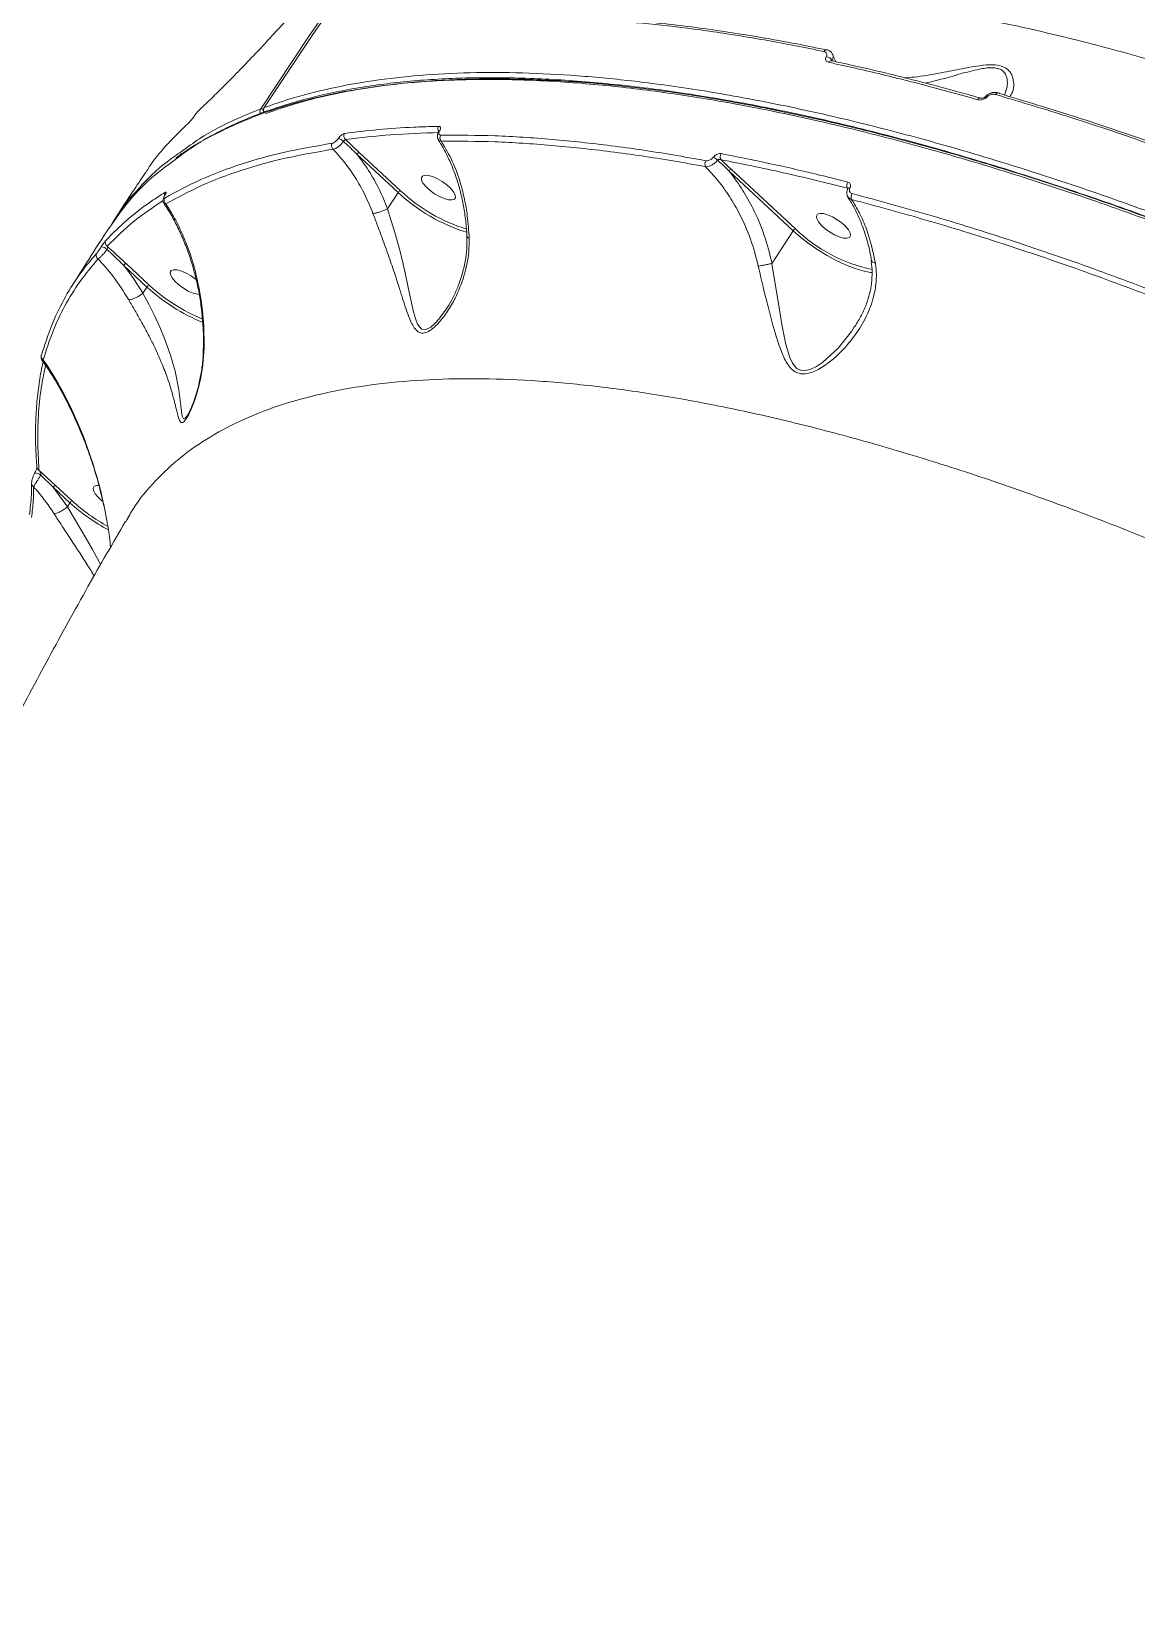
# Model space of a CAD drawing. Header units: millimetres. Extents: x -6104 to 7803, y -6013 to 4803.
# Drawn here: x 214.3 to 464.6, y 1641.8 to 1999.5 of the extents above; entities that cross this region are included whole.
import ezdxf

# ---------------------------------------------------------------- set-up
doc = ezdxf.new("R2010")
doc.units = ezdxf.units.MM
doc.layers.add('DIKOM_ОБЪЕКТ', color=7, linetype='Continuous')

msp = doc.modelspace()

# ---------------------------------------------------------------- linework, layer by layer
at = {"layer": 'DIKOM_ОБЪЕКТ', "color": 7, "linetype": 'Continuous', "lineweight": 15}
for p, q in [((394.465, 1995.38), (394.425, 1995.39)), ((395.464, 1992.929), (395.498, 1992.926)), ((288.499, 1972.146), (285.361, 1975.047)), ((306.485, 1976.918), (306.48, 1976.908)), ((287.974, 1971.736), (297.302, 1963.058)), ((297.827, 1963.469), (288.499, 1972.146)), ((372.266, 1967.918), (386.797, 1954.4)), ((387.322, 1954.81), (372.79, 1968.329)), ((399.117, 1964.058), (399.161, 1963.999)), ((399.117, 1964.058), (399.204, 1964.012)), ((294.912, 1959.379), (297.302, 1963.058)), ((232.88, 1956.671), (233.124, 1957.044)), ((382.006, 1947.024), (386.797, 1954.4)), ((235.134, 1946.56), (240.403, 1941.658)), ((240.928, 1942.068), (235.658, 1946.971)), ((239.496, 1940.263), (239.499, 1940.266)), ((239.499, 1940.266), (240.403, 1941.658)), ((400.739, 1932.771), (400.639, 1932.604)), ((249.573, 1912.596), (249.499, 1912.492)), ((215.008, 1899.563), (215.005, 1899.555)), ((219.705, 1896.709), (215.943, 1900.19)), ((216.343, 1899.011), (219.181, 1896.298)), ((222.371, 1891.868), (219.181, 1896.298)), ((219.181, 1896.298), (222.964, 1892.779)), ((223.488, 1893.19), (219.705, 1896.709)), ((222.371, 1891.868), (222.964, 1892.779)), ((222.369, 1891.865), (222.371, 1891.868))]:
    msp.add_line(p, q, dxfattribs=at)
at = {"layer": 'DIKOM_ОБЪЕКТ', "color": 7, "linetype": 'Continuous', "lineweight": 15, "flags": 128}
for points in [[(288.102, 2014.398), (276.997, 1998.309), (266.167, 1981.992)], [(266.988, 1982.301), (277.819, 1998.617), (288.923, 2014.707)], [(266.907, 1982.24), (266.922, 1982.259), (266.988, 1982.301)], [(430.292, 1984.751), (430.316, 1984.769), (430.352, 1984.781), (430.399, 1984.783), (430.455, 1984.775), (430.519, 1984.757), (430.592, 1984.729), (430.671, 1984.692)], [(310.228, 1962.533), (310.295, 1961.956), (310.048, 1961.56), (309.508, 1961.375), (308.719, 1961.416), (307.744, 1961.682), (306.663, 1962.149), (305.563, 1962.78), (304.533, 1963.525), (303.657, 1964.322), (303.005, 1965.107), (302.631, 1965.816), (302.565, 1966.393), (302.812, 1966.79), (303.352, 1966.975), (304.141, 1966.933), (305.116, 1966.668), (306.197, 1966.2), (307.297, 1965.569), (308.327, 1964.825), (309.203, 1964.028), (309.854, 1963.243), (310.228, 1962.533)], [(399.668, 1964.135), (399.513, 1964.139), (399.381, 1964.119), (399.278, 1964.076), (399.209, 1964.011), (399.194, 1963.987)], [(244.47, 1962.442), (244.425, 1962.398), (244.401, 1962.362)], [(308.19, 1936.639), (306.564, 1934.381), (305.639, 1933.37), (304.683, 1932.552), (303.558, 1932.002), (302.619, 1932.12), (301.698, 1933.247), (301.205, 1934.543), (300.807, 1936.034), (299.837, 1940.521), (298.771, 1945.513), (297.749, 1949.673), (296.559, 1953.982), (295.749, 1956.684), (294.907, 1959.372), (294.907, 1959.374), (294.907, 1959.374)], [(399.723, 1953.874), (399.79, 1953.298), (399.543, 1952.901), (399.003, 1952.716), (398.214, 1952.758), (397.239, 1953.023), (396.158, 1953.49), (395.058, 1954.122), (394.028, 1954.866), (393.152, 1955.663), (392.5, 1956.448), (392.126, 1957.157), (392.06, 1957.734), (392.307, 1958.131), (392.847, 1958.316), (393.636, 1958.274), (394.611, 1958.009), (395.692, 1957.541), (396.792, 1956.91), (397.822, 1956.166), (398.698, 1955.369), (399.349, 1954.584), (399.723, 1953.874)], [(386.797, 1954.4), (388.525, 1952.897), (390.408, 1951.443), (392.406, 1950.069), (394.474, 1948.804), (396.568, 1947.676), (398.643, 1946.71), (400.653, 1945.927), (402.555, 1945.343), (404.308, 1944.971), (404.748, 1944.909)], [(400.639, 1932.604), (400.02, 1931.57), (397, 1927.796), (393.462, 1924.575), (392.09, 1923.655), (390.658, 1922.967), (389.211, 1922.679), (388.791, 1922.708), (387.698, 1923.148), (387.48, 1923.32), (386.633, 1924.373), (386.02, 1925.677), (385.138, 1928.655), (384.229, 1933.138), (383.439, 1937.884), (382.713, 1942.414), (382, 1947.014), (381.999, 1947.018), (381.999, 1947.018)], [(252.282, 1939.965), (251.82, 1940.016), (250.845, 1940.281), (249.764, 1940.748), (248.664, 1941.38), (247.634, 1942.124), (246.758, 1942.921), (246.106, 1943.706), (245.732, 1944.416), (245.666, 1944.992), (245.913, 1945.389), (246.453, 1945.574), (247.242, 1945.532), (248.217, 1945.267), (249.298, 1944.8), (250.398, 1944.168), (251.428, 1943.424), (251.605, 1943.278)], [(249.499, 1912.492), (249.142, 1911.988), (248.695, 1911.805), (248.374, 1912.42), (248.201, 1913.455), (248.059, 1914.747), (247.588, 1918.4), (246.759, 1922.618), (245.756, 1926.198), (244.412, 1929.988), (243.33, 1932.577), (242.113, 1935.201), (240.823, 1937.763), (239.497, 1940.262), (239.496, 1940.263), (239.496, 1940.263)], [(216.591, 1926.438), (216.513, 1926.281), (216.491, 1926.213)], [(214.278, 1897.047), (214.276, 1897.074), (214.275, 1897.107)], [(230.377, 1893.101), (230.194, 1893.245), (229.318, 1894.042), (228.667, 1894.827), (228.293, 1895.537), (228.226, 1896.114), (228.473, 1896.51), (229.013, 1896.695), (229.471, 1896.697)], [(229.897, 1878.755), (229.576, 1879.421), (228.094, 1882.159), (226.409, 1885.092), (224.697, 1887.973), (222.915, 1890.948), (222.369, 1891.865), (222.369, 1891.865), (222.369, 1891.865)]]:
    msp.add_lwpolyline(points, dxfattribs=at)
at = {"layer": 'DIKOM_ОБЪЕКТ', "color": 7, "linetype": 'Continuous', "lineweight": 15}
for centre, radius, start, end in [((394.356, 1994.715), 0.678, 84.20504, 152.61124), ((394.258, 1992.214), 1.574, 27.25666, 89.37291), ((395.383, 1992.266), 0.666, 81.20808, 153.27556), ((433.242, 1984.997), 0.646, 83.95356, 154.8806), ((433.197, 1985.26), 0.396, 34.69668, 73.37112), ((267.055, 1981.445), 1.043, 148.39035, 207.25823), ((266.309, 1981.033), 0.97, 61.9805, 98.40183), ((267.745, 1981.694), 1, 146.94274, 208.10117), ((267.88, 1981.753), 1.047, 148.41007, 208.25363), ((429.195, 1983.824), 0.634, 80.91477, 155.4228), ((307.472, 1977.444), 1.17, 148.45784, 210.76905), ((282.906, 1972.555), 2.911, 45.91907, 72.63331), ((286.121, 1975.862), 1.115, 148.73081, 227.0141), ((306.749, 1976.747), 0.314, 95.75192, 147.04533), ((307.942, 1975.465), 1.158, 148.19896, 220.66275), ((283.336, 1973.641), 1.115, 148.918, 224.75725), ((288.743, 1971.295), 0.886, 105.96323, 150.13928), ((367.412, 1968.17), 3.178, 44.61952, 65.81242), ((371.505, 1971.175), 1.256, 146.03536, 212.98896), ((368.06, 1969.568), 1.272, 146.49661, 210.62959), ((373.034, 1967.477), 0.886, 105.96725, 150.13526), ((400.283, 1964.678), 1.32, 145.2673, 207.9881), ((245.343, 1961.292), 1.036, 149.80475, 231.62804), ((245.335, 1962.577), 0.98, 148.6034, 193.67123), ((298.07, 1962.617), 0.886, 105.97019, 150.13232), ((324.793, 1992.618), 40.367, 227.07657, 252.77844), ((324.394, 1991.973), 38.966, 227.01386, 252.74239), ((401.26, 1962.068), 1.355, 145.71118, 204.81415), ((387.565, 1953.958), 0.886, 105.97019, 150.13232), ((412.17, 1980.73), 35.907, 226.20936, 257.93009), ((229.707, 1948.465), 2.363, 46.00726, 81.24484), ((231.956, 1951.729), 0.994, 149.8772, 237.27884), ((229.879, 1948.845), 0.988, 149.87774, 235.07795), ((235.902, 1946.119), 0.886, 105.97019, 150.13232), ((241.171, 1941.217), 0.886, 105.97019, 150.13232), ((268.983, 1972.743), 42.226, 227.40467, 247.8196), ((268.796, 1972.451), 41.228, 227.47118, 247.43111), ((217.4, 1925.984), 0.938, 165.83574, 238.46469), ((214.968, 1897.574), 1.989, 46.26012, 88.83223), ((216.324, 1900.977), 0.875, 186.69256, 244.21017), ((215.12, 1897.145), 0.848, 186.5895, 242.60165), ((219.949, 1895.857), 0.885, 105.95212, 150.13424), ((223.732, 1892.338), 0.886, 105.97019, 150.13232), ((252.206, 1924.822), 43.381, 227.61624, 241.73631), ((251.752, 1924.142), 41.915, 227.59899, 241.16544)]:
    msp.add_arc(centre, radius, start, end, dxfattribs=at)
for points, knots in [([(257.055, 1986.388), (258.081, 1987.416), (260.132, 1989.472), (263.518, 1992.981), (266.983, 1996.656), (270.466, 2000.436), (274.071, 2004.44), (277.75, 2008.633), (281.447, 2012.958), (285.108, 2017.364), (288.673, 2021.795), (292.118, 2026.209), (294.256, 2029.078), (295.323, 2030.51)], [0, 0, 0, 0, 0.1009686, 0.2019357, 0.290338, 0.379023, 0.4674237, 0.5561135, 0.6450898, 0.7337802, 0.822424, 0.9113531, 1, 1, 1, 1]), ([(865.948, 1744.415), (862.314, 1748.266), (855.043, 1755.973), (843.404, 1767.598), (831.269, 1779.233), (818.441, 1791.012), (804.931, 1802.906), (790.745, 1814.887), (776.107, 1826.761), (760.623, 1838.832), (744.283, 1851.053), (727.1, 1863.369), (709.405, 1875.524), (691.237, 1887.465), (672.65, 1899.145), (654.074, 1910.292), (635.575, 1920.88), (617.213, 1930.897), (598.668, 1940.518), (579.996, 1949.691), (561.261, 1958.371), (542.892, 1966.361), (524.943, 1973.649), (507.457, 1980.24), (490.135, 1986.249), (473.044, 1991.628), (456.253, 1996.341), (441.19, 2000.025), (427.78, 2002.844), (415.881, 2004.967), (404.346, 2006.631), (393.217, 2007.827), (382.544, 2008.552), (372.328, 2008.799), (362.533, 2008.605), (356.417, 2008.071), (353.359, 2007.805)], [0, 0, 0, 0, 0.0277654, 0.0555639, 0.0833624, 0.1111276, 0.1400315, 0.168973, 0.1979143, 0.226818, 0.2582448, 0.2896958, 0.3211227, 0.3534672, 0.3858385, 0.4181831, 0.449506, 0.480853, 0.5121759, 0.5444126, 0.5766757, 0.6089124, 0.640161, 0.6714336, 0.7026821, 0.7348412, 0.7670266, 0.7991857, 0.8241463, 0.849107, 0.8742669, 0.8994268, 0.9244695, 0.9495121, 0.974756, 1, 1, 1, 1]), ([(345.577, 2002.015), (349.341, 2001.701), (356.87, 2001.074), (368.74, 1999.53), (380.987, 1997.58), (389.499, 1995.878), (393.754, 1995.027)], [0, 0, 0, 0, 0.249097, 0.4981941, 0.7490974, 1, 1, 1, 1]), ([(346.282, 2002.325), (347.086, 2002.272), (350.3, 2002.061), (356.114, 2001.49), (363.719, 2000.609), (371.512, 1999.52), (379.474, 1998.233), (387.114, 1996.856), (392.171, 1995.816), (394.461, 1995.345)], [0, 0, 0, 0, 0.05413935, 0.21631853, 0.37859961, 0.54094734, 0.70332387, 0.86568315, 1, 1, 1, 1]), ([(393.754, 1995.027), (393.887, 1994.982), (394.152, 1994.893), (394.372, 1994.583), (394.429, 1994.198), (394.324, 1993.917), (394.276, 1993.787)], [0, 0, 0, 0, 0.2632702, 0.5266502, 0.7813186, 1, 1, 1, 1]), ([(394.276, 1993.787), (394.227, 1993.658), (394.124, 1993.382), (394.18, 1993.004), (394.396, 1992.699), (394.657, 1992.61), (394.788, 1992.565)], [0, 0, 0, 0, 0.2213696, 0.4743985, 0.7372943, 1, 1, 1, 1]), ([(394.423, 1995.376), (394.474, 1995.37), (394.763, 1995.331), (395.213, 1995.066), (395.629, 1994.657), (395.707, 1994.341), (395.73, 1994.248)], [0, 0, 0, 0, 0.084, 0.4727428, 0.8453946, 1, 1, 1, 1]), ([(394.788, 1992.565), (395.27, 1992.462), (397.682, 1991.943), (404.405, 1990.433), (415.119, 1987.832), (424.116, 1985.336), (428.618, 1984.088)], [0, 0, 0, 0, 0.0441424, 0.2207199, 0.6100153, 1, 1, 1, 1]), ([(395.481, 1992.904), (396.968, 1992.589), (401.232, 1991.686), (408.424, 1989.988), (417.039, 1987.816), (423.998, 1985.961), (428.121, 1984.77), (429.291, 1984.433)], [0, 0, 0, 0, 0.1365422, 0.3915579, 0.6459034, 0.899539, 1, 1, 1, 1]), ([(395.657, 1992.935), (395.739, 1993.159), (395.909, 1993.626), (395.806, 1994.044), (395.753, 1994.261)], [0, 0, 0, 0, 0.48139657, 1, 1, 1, 1]), ([(395.751, 1994.305), (395.933, 1993.83), (396.165, 1993.225), (396.445, 1992.78), (396.505, 1992.684)], [0, 0, 0, 0, 0.7847888, 1, 1, 1, 1]), ([(246.979, 1970.881), (247.581, 1971.327), (249.378, 1972.657), (252.646, 1974.671), (256.768, 1976.937), (261.165, 1979.013), (265.822, 1980.908), (270.73, 1982.617), (275.869, 1984.131), (281.22, 1985.444), (286.775, 1986.555), (292.538, 1987.465), (298.508, 1988.175), (304.688, 1988.686), (311.079, 1988.999), (317.682, 1989.113), (324.5, 1989.029), (331.534, 1988.746), (338.788, 1988.264), (346.247, 1987.584), (353.879, 1986.708), (361.658, 1985.639), (369.572, 1984.379), (377.627, 1982.928), (385.824, 1981.286), (394.164, 1979.453), (402.645, 1977.43), (411.269, 1975.217), (420.034, 1972.814), (428.942, 1970.22), (437.992, 1967.435), (447.176, 1964.463), (456.467, 1961.31), (465.837, 1957.988), (475.268, 1954.501), (484.756, 1950.852), (494.302, 1947.041), (503.905, 1943.068), (513.567, 1938.933), (523.286, 1934.637), (533.062, 1930.179), (542.895, 1925.56), (552.786, 1920.778), (562.73, 1915.836), (572.703, 1910.747), (582.674, 1905.525), (592.618, 1900.183), (602.527, 1894.727), (612.401, 1889.156), (622.243, 1883.469), (632.051, 1877.666), (641.826, 1871.749), (651.567, 1865.716), (661.275, 1859.572), (670.942, 1853.303), (677.758, 1848.822), (681.328, 1846.406), (681.711, 1846.147)], [0, 0, 0, 0, 0.0093141, 0.027793, 0.0463397, 0.0649742, 0.0837159, 0.1025568, 0.1213784, 0.1400951, 0.1587398, 0.177332, 0.1958914, 0.2144377, 0.2329913, 0.2515656, 0.270181, 0.2888583, 0.307618, 0.3264756, 0.345328, 0.3640494, 0.3827102, 0.4013252, 0.4199094, 0.4384781, 0.4570464, 0.4756263, 0.4942311, 0.5128756, 0.5315751, 0.5503443, 0.5691365, 0.5878684, 0.606536, 0.6251542, 0.6437379, 0.6623023, 0.6808623, 0.6994313, 0.718021, 0.7366461, 0.7553219, 0.774063, 0.7928535, 0.8116059, 0.8302855, 0.8489119, 0.8675001, 0.8860651, 0.9046218, 0.9231847, 0.941764, 0.9603744, 0.979031, 0.9977482, 1, 1, 1, 1]), ([(892.812, 1657.321), (890.702, 1660.084), (885.018, 1667.527), (874.986, 1679.819), (862.532, 1694.188), (849.086, 1708.803), (834.67, 1723.62), (819.307, 1738.591), (803.336, 1753.387), (786.827, 1767.961), (769.858, 1782.272), (752.154, 1796.553), (733.745, 1810.753), (714.68, 1824.818), (695.377, 1838.44), (675.91, 1851.581), (656.351, 1864.218), (636.382, 1876.555), (616.057, 1888.537), (595.438, 1900.111), (574.98, 1911.023), (554.749, 1921.251), (534.805, 1930.789), (514.823, 1939.791), (494.873, 1948.204), (475.026, 1955.982), (455.718, 1962.954), (437.005, 1969.115), (418.924, 1974.478), (401.182, 1979.131), (383.856, 1983.026), (367.018, 1986.131), (351.715, 1988.281), (337.875, 1989.611), (325.397, 1990.256), (313.481, 1990.291), (302.169, 1989.706), (291.579, 1988.51), (281.761, 1986.713), (273.613, 1984.623), (268.905, 1982.973), (266.988, 1982.301)], [0, 0, 0, 0, 0.0156522, 0.0421681, 0.0687043, 0.0952203, 0.1225063, 0.1498146, 0.1771006, 0.2036165, 0.2301528, 0.2566687, 0.2839548, 0.3112631, 0.3385491, 0.365065, 0.3916013, 0.4181172, 0.4454032, 0.4727115, 0.4999976, 0.5265134, 0.5530497, 0.5795655, 0.6068517, 0.6341599, 0.661446, 0.6879619, 0.714498, 0.7410139, 0.7682999, 0.7956082, 0.8228942, 0.8459723, 0.8690774, 0.8921825, 0.9155065, 0.9388306, 0.9615638, 0.9843486, 1, 1, 1, 1]), ([(267.238, 1980.914), (269.15, 1981.584), (274.342, 1983.403), (283.642, 1985.707), (295.359, 1987.608), (308.015, 1988.683), (321.531, 1988.943), (335.852, 1988.382), (350.938, 1986.995), (366.779, 1984.767), (383.335, 1981.718), (400.547, 1977.867), (418.334, 1973.231), (436.615, 1967.831), (455.337, 1961.677), (474.476, 1954.764), (493.993, 1947.12), (513.824, 1938.773), (533.876, 1929.764), (554.057, 1920.134), (574.303, 1909.908), (594.583, 1899.09), (614.859, 1887.709), (635.078, 1875.814), (655.117, 1863.427), (670.473, 1853.617), (679.018, 1847.825), (681.068, 1846.435)], [0, 0, 0, 0, 0.0243384, 0.0660693, 0.1079317, 0.149861, 0.1917903, 0.2336527, 0.2753836, 0.3171145, 0.3589768, 0.4009062, 0.4428355, 0.4846979, 0.5264287, 0.5681596, 0.6100221, 0.6519514, 0.6938809, 0.7357433, 0.7774742, 0.8192051, 0.8610675, 0.9029969, 0.9449263, 0.9867888, 1, 1, 1, 1]), ([(435.881, 1984.764), (436.096, 1985.101), (436.635, 1985.947), (436.848, 1987.593), (436.613, 1989.151), (436.049, 1990.267), (435.307, 1991.093), (434.043, 1991.775), (431.894, 1992.087), (429.365, 1991.871), (426.806, 1991.454), (423.693, 1990.849), (419.491, 1990.022), (415.285, 1989.274), (412.814, 1989.093), (412.093, 1989.041)], [0, 0, 0, 0, 0.0778008, 0.19549, 0.2890596, 0.3364812, 0.3848298, 0.441979, 0.4996218, 0.5771897, 0.6333539, 0.6896048, 0.806374, 0.9435871, 1, 1, 1, 1]), ([(416.746, 1987.869), (417.919, 1988.136), (420.514, 1988.728), (424.594, 1989.936), (428.016, 1990.833), (430.393, 1991.257), (431.832, 1991.379), (432.815, 1991.283), (433.773, 1991.001), (434.51, 1990.52), (435.041, 1989.68), (435.356, 1988.512), (435.331, 1986.908), (434.906, 1985.752), (434.678, 1985.132)], [0, 0, 0, 0, 0.1193019, 0.2638202, 0.4074017, 0.4535742, 0.4995721, 0.5547715, 0.5655339, 0.6314646, 0.6892563, 0.7472707, 0.8646663, 1, 1, 1, 1]), ([(246.893, 1970.56), (247.795, 1971.264), (251.108, 1973.852), (257.962, 1977.493), (267.322, 1981.434), (277.664, 1984.48), (288.827, 1986.719), (301.016, 1988.171), (314.225, 1988.801), (328.434, 1988.585), (343.156, 1987.542), (358.29, 1985.729), (373.733, 1983.217), (389.918, 1979.945), (406.823, 1975.893), (424.408, 1971.056), (442.533, 1965.466), (461.154, 1959.124), (480.213, 1952.048), (499.778, 1944.206), (519.801, 1935.591), (540.223, 1926.216), (560.593, 1916.287), (580.842, 1905.852), (600.908, 1894.967), (621.115, 1883.455), (641.4, 1871.331), (661.685, 1858.616), (680.358, 1846.399), (692.123, 1838.306), (697.326, 1834.728)], [0, 0, 0, 0, 0.0140766, 0.0516775, 0.0892479, 0.1257578, 0.1622958, 0.1988057, 0.2363761, 0.273977, 0.3115474, 0.3467428, 0.3819632, 0.4171586, 0.4533004, 0.4894695, 0.5256113, 0.5621213, 0.5986594, 0.6351694, 0.6727399, 0.7103409, 0.7479113, 0.7844214, 0.8209595, 0.8574694, 0.8950399, 0.932641, 0.9702113, 1, 1, 1, 1]), ([(252.348, 1981.853), (253.031, 1982.491), (254.407, 1983.775), (256.169, 1985.513), (257.055, 1986.388)], [0, 0, 0, 0, 0.4964929, 1, 1, 1, 1]), ([(430.294, 1984.749), (430.298, 1984.755), (430.455, 1984.977), (430.869, 1985.298), (431.32, 1985.476), (431.521, 1985.555)], [0, 0, 0, 0, 0.0140646, 0.5614187, 1, 1, 1, 1]), ([(430.671, 1984.692), (430.776, 1984.796), (430.985, 1985.002), (431.402, 1985.214), (431.866, 1985.338), (432.301, 1985.354), (432.555, 1985.295), (432.657, 1985.272)], [0, 0, 0, 0, 0.1920509, 0.3835813, 0.590221, 0.8340832, 1, 1, 1, 1]), ([(431.521, 1985.555), (431.573, 1985.578), (431.884, 1985.724), (432.52, 1985.787), (433.044, 1985.684), (433.309, 1985.632)], [0, 0, 0, 0, 0.0884961, 0.5385668, 1, 1, 1, 1]), ([(432.657, 1985.272), (438.393, 1983.556), (449.863, 1980.125), (467.656, 1974.1), (485.819, 1967.489), (498.227, 1962.516), (504.43, 1960.03)], [0, 0, 0, 0, 0.2485945, 0.4971897, 0.7485947, 1, 1, 1, 1]), ([(505.132, 1960.304), (499.012, 1962.757), (486.77, 1967.664), (468.711, 1974.247), (450.885, 1980.291), (439.31, 1983.754), (433.522, 1985.486)], [0, 0, 0, 0, 0.2485952, 0.4971903, 0.7485951, 1, 1, 1, 1]), ([(266.167, 1981.992), (264.338, 1981.25), (259.411, 1979.251), (253.326, 1976.113), (249.581, 1973.351), (248.246, 1972.366)], [0, 0, 0, 0, 0.2752981, 0.7416945, 1, 1, 1, 1]), ([(251.069, 1980.301), (251.162, 1980.431), (251.346, 1980.688), (251.67, 1981.104), (252.037, 1981.543), (252.237, 1981.742), (252.348, 1981.853)], [0, 0, 0, 0, 0.1848941, 0.368613, 0.6500958, 1, 1, 1, 1]), ([(428.618, 1984.088), (428.724, 1984.064), (428.987, 1984.005), (429.439, 1984.024), (429.92, 1984.156), (430.349, 1984.375), (430.564, 1984.586), (430.671, 1984.692)], [0, 0, 0, 0, 0.1655227, 0.4120423, 0.6200469, 0.8097102, 1, 1, 1, 1]), ([(429.289, 1984.461), (429.319, 1984.451), (429.402, 1984.422), (429.639, 1984.424), (429.891, 1984.487), (430.081, 1984.576), (430.201, 1984.661), (430.269, 1984.722), (430.288, 1984.746), (430.292, 1984.752)], [0, 0, 0, 0, 0.1654521, 0.4557562, 0.6649977, 0.8055445, 0.9050592, 0.9792936, 1, 1, 1, 1]), ([(240.196, 1967.693), (240.441, 1968.091), (241.709, 1970.145), (244.792, 1973.943), (248.031, 1977.065), (249.835, 1978.804)], [0, 0, 0, 0, 0.0959257, 0.4962911, 1, 1, 1, 1]), ([(249.835, 1978.804), (249.851, 1978.818), (249.947, 1978.906), (250.166, 1979.138), (250.498, 1979.536), (250.804, 1979.93), (250.981, 1980.177), (251.069, 1980.301)], [0, 0, 0, 0, 0.0639381, 0.3886079, 0.6455767, 0.8222833, 1, 1, 1, 1]), ([(306.475, 1978.056), (306.095, 1978.048), (304.192, 1978.006), (299.566, 1977.831), (292.753, 1977.381), (287.698, 1976.755), (285.168, 1976.441)], [0, 0, 0, 0, 0.05077, 0.2538554, 0.6266999, 1, 1, 1, 1]), ([(306.717, 1977.06), (306.782, 1977.205), (306.907, 1977.486), (306.898, 1977.809), (306.762, 1978.021), (306.571, 1978.045), (306.475, 1978.056)], [0, 0, 0, 0, 0.2592047, 0.5021722, 0.751145, 1, 1, 1, 1]), ([(283.775, 1975.333), (283.671, 1975.2), (283.463, 1974.934), (283.094, 1974.59), (282.736, 1974.338), (282.503, 1974.239), (282.399, 1974.22), (282.381, 1974.217)], [0, 0, 0, 0, 0.2377252, 0.4754875, 0.7137257, 0.9520139, 1, 1, 1, 1]), ([(282.544, 1972.856), (282.574, 1972.86), (282.753, 1972.886), (283.152, 1973.04), (283.765, 1973.442), (284.397, 1973.997), (284.753, 1974.43), (284.931, 1974.646)], [0, 0, 0, 0, 0.0479844, 0.2861556, 0.5242696, 0.7620849, 1, 1, 1, 1]), ([(285.168, 1976.441), (285.15, 1976.438), (285.045, 1976.42), (284.811, 1976.322), (284.453, 1976.072), (284.086, 1975.731), (283.879, 1975.466), (283.775, 1975.333)], [0, 0, 0, 0, 0.0489227, 0.2870965, 0.5249592, 0.7625367, 1, 1, 1, 1]), ([(284.931, 1974.646), (284.964, 1974.692), (285.03, 1974.783), (285.144, 1974.904), (285.254, 1974.996), (285.324, 1975.036), (285.356, 1975.045), (285.361, 1975.047)], [0, 0, 0, 0, 0.2369114, 0.4743862, 0.7124908, 0.9510679, 1, 1, 1, 1]), ([(284.931, 1974.646), (285.814, 1973.812), (286.835, 1972.848), (287.839, 1971.868), (287.974, 1971.736)], [0, 0, 0, 0, 0.8649481, 1, 1, 1, 1]), ([(285.361, 1975.047), (288.745, 1975.458), (295.522, 1976.283), (302.916, 1976.532), (306.617, 1976.657)], [0, 0, 0, 0, 0.4994504, 1, 1, 1, 1]), ([(306.436, 1975.08), (306.368, 1975.186), (306.208, 1975.435), (306.171, 1975.922), (306.246, 1976.426), (306.42, 1976.756), (306.501, 1976.91)], [0, 0, 0, 0, 0.19158, 0.4511798, 0.7436969, 1, 1, 1, 1]), ([(312.887, 1953.096), (312.881, 1953.316), (312.845, 1954.679), (312.577, 1957.122), (312.075, 1960.405), (311.351, 1963.588), (310.432, 1966.647), (309.324, 1969.556), (308.021, 1972.253), (307.025, 1974.067), (306.424, 1974.901), (306.363, 1974.987)], [0, 0, 0, 0, 0.02557644, 0.15834801, 0.29287703, 0.42905759, 0.56665203, 0.70529628, 0.84456439, 0.98398841, 1, 1, 1, 1]), ([(306.467, 1975.061), (306.503, 1974.995), (306.615, 1974.792), (306.882, 1974.744), (307.063, 1974.71)], [0, 0, 0, 0, 0.3217274, 1, 1, 1, 1]), ([(306.477, 1976.908), (306.49, 1976.931), (306.524, 1976.993), (306.542, 1977.055), (306.542, 1977.054), (306.542, 1977.054)], [0, 0, 0, 0, 0.2647846, 0.7120392, 1, 1, 1, 1]), ([(306.958, 1976.075), (306.863, 1976.087), (306.674, 1976.111), (306.537, 1976.321), (306.537, 1976.629), (306.633, 1976.898), (306.709, 1977.043), (306.717, 1977.06)], [0, 0, 0, 0, 0.24866811, 0.49752072, 0.73894249, 0.970319, 1, 1, 1, 1]), ([(367, 1970.27), (364.506, 1970.72), (357.212, 1972.035), (345.506, 1973.749), (332.064, 1975.19), (319.13, 1976.037), (311.015, 1976.062), (306.958, 1976.075)], [0, 0, 0, 0, 0.1144543, 0.3347651, 0.5550755, 0.7775378, 1, 1, 1, 1]), ([(307.063, 1974.71), (311.072, 1974.699), (319.088, 1974.675), (331.94, 1973.843), (345.387, 1972.41), (357.154, 1970.69), (364.478, 1969.369), (366.966, 1968.92)], [0, 0, 0, 0, 0.22031062, 0.44062124, 0.66308345, 0.88554473, 1, 1, 1, 1]), ([(313.402, 1952.712), (313.295, 1954.419), (313.107, 1957.427), (312.391, 1961.527), (311.332, 1965.729), (309.674, 1970.313), (307.94, 1973.234), (307.063, 1974.71)], [0, 0, 0, 0, 0.2022622, 0.3564054, 0.5119913, 0.7532497, 1, 1, 1, 1]), ([(248.246, 1972.366), (247.124, 1971.604), (243.491, 1969.137), (238.468, 1964.064), (234.295, 1959.241), (232.625, 1956.166), (232.349, 1955.657)], [0, 0, 0, 0, 0.1667574, 0.5398682, 0.9238164, 1, 1, 1, 1]), ([(282.381, 1974.217), (278.744, 1973.598), (271.47, 1972.361), (261.599, 1969.574), (252.449, 1966.158), (247.115, 1963.262), (244.447, 1961.813)], [0, 0, 0, 0, 0.2485947, 0.49719, 0.7485951, 1, 1, 1, 1]), ([(244.7, 1960.479), (247.33, 1961.909), (252.59, 1964.768), (261.669, 1968.176), (271.539, 1970.981), (278.876, 1972.231), (282.544, 1972.856)], [0, 0, 0, 0, 0.2485951, 0.4971902, 0.7485955, 1, 1, 1, 1]), ([(282.544, 1972.856), (282.579, 1972.82), (283.513, 1971.856), (285.273, 1969.831), (287.669, 1966.432), (289.856, 1962.604), (291.02, 1959.743), (291.606, 1958.302)], [0, 0, 0, 0, 0.0088991, 0.2417825, 0.4772798, 0.7368261, 1, 1, 1, 1]), ([(294.912, 1959.379), (294.294, 1960.885), (293.051, 1963.919), (290.707, 1968.067), (288.866, 1970.539), (287.974, 1971.736)], [0, 0, 0, 0, 0.33721305, 0.67913159, 1, 1, 1, 1]), ([(368.714, 1971.069), (368.606, 1970.949), (368.391, 1970.71), (367.973, 1970.441), (367.537, 1970.275), (367.208, 1970.24), (367.043, 1970.264), (367, 1970.27)], [0, 0, 0, 0, 0.2256625, 0.4513549, 0.6801867, 0.9176029, 1, 1, 1, 1]), ([(370.463, 1971.877), (370.42, 1971.884), (370.249, 1971.909), (369.911, 1971.874), (369.466, 1971.705), (369.041, 1971.432), (368.823, 1971.19), (368.714, 1971.069)], [0, 0, 0, 0, 0.0825674, 0.321721, 0.5513135, 0.7756182, 1, 1, 1, 1]), ([(399.198, 1965.43), (398.698, 1965.557), (396.199, 1966.193), (390.077, 1967.698), (380.934, 1969.799), (373.955, 1971.184), (370.463, 1971.877)], [0, 0, 0, 0, 0.0507676, 0.2538477, 0.6266955, 1, 1, 1, 1]), ([(231.866, 1954.995), (233.261, 1957.015), (236.264, 1961.364), (241.317, 1966.541), (245.324, 1969.429), (246.893, 1970.56)], [0, 0, 0, 0, 0.3453657, 0.7436847, 1, 1, 1, 1]), ([(233.269, 1957.266), (234.685, 1959.452), (236.954, 1962.956), (239.294, 1966.409), (240.174, 1967.708)], [0, 0, 0, 0, 0.6239603, 1, 1, 1, 1]), ([(366.966, 1968.92), (367.03, 1968.917), (367.279, 1968.906), (367.784, 1969.011), (368.468, 1969.332), (369.137, 1969.806), (369.495, 1970.203), (369.674, 1970.402)], [0, 0, 0, 0, 0.081206, 0.3161515, 0.5445947, 0.7718116, 1, 1, 1, 1]), ([(366.966, 1968.92), (367.903, 1967.905), (369.847, 1965.798), (372.444, 1962.159), (374.996, 1957.737), (377.316, 1952.498), (378.367, 1948.446), (378.899, 1946.398)], [0, 0, 0, 0, 0.1665428, 0.3455495, 0.5267601, 0.7607838, 1, 1, 1, 1]), ([(369.674, 1970.402), (369.709, 1970.435), (369.75, 1970.472), (369.853, 1970.526), (369.984, 1970.567), (370.185, 1970.571), (370.343, 1970.537), (370.429, 1970.501), (370.451, 1970.491)], [0, 0, 0, 0, 0.1722813, 0.1986718, 0.412009, 0.6483709, 0.9085911, 1, 1, 1, 1]), ([(369.674, 1970.402), (369.73, 1970.349), (370.6, 1969.528), (371.461, 1968.696), (372.266, 1967.918)], [0, 0, 0, 0, 0.0646493, 1, 1, 1, 1]), ([(370.451, 1970.491), (375.118, 1969.559), (384.462, 1967.692), (394.228, 1965.27), (399.117, 1964.058)], [0, 0, 0, 0, 0.4994493, 1, 1, 1, 1]), ([(372.79, 1968.329), (372.285, 1968.797), (371.507, 1969.518), (370.725, 1970.239), (370.451, 1970.491)], [0, 0, 0, 0, 0.6494663, 1, 1, 1, 1]), ([(382.006, 1947.024), (381.479, 1949.146), (380.415, 1953.438), (378.037, 1958.972), (375.376, 1963.706), (373.439, 1966.45), (372.354, 1967.808), (372.266, 1967.918)], [0, 0, 0, 0, 0.2754336, 0.5570796, 0.7677976, 0.9811394, 1, 1, 1, 1]), ([(399.272, 1962.032), (399.228, 1962.084), (399.034, 1962.313), (398.936, 1962.862), (398.967, 1963.483), (399.149, 1963.838), (399.22, 1963.976)], [0, 0, 0, 0, 0.1000779, 0.4418466, 0.7820426, 1, 1, 1, 1]), ([(399.188, 1963.98), (399.197, 1963.996), (399.223, 1964.046), (399.224, 1964.083), (399.225, 1964.075), (399.225, 1964.073)], [0, 0, 0, 0, 0.2607085, 0.8240835, 1, 1, 1, 1]), ([(399.668, 1964.135), (399.682, 1964.166), (399.758, 1964.332), (399.826, 1964.638), (399.762, 1965.003), (399.554, 1965.293), (399.317, 1965.384), (399.198, 1965.43)], [0, 0, 0, 0, 0.0535529, 0.2897887, 0.5263538, 0.763118, 1, 1, 1, 1]), ([(400.14, 1962.831), (400.021, 1962.877), (399.782, 1962.97), (399.573, 1963.262), (399.508, 1963.629), (399.576, 1963.937), (399.653, 1964.104), (399.668, 1964.135)], [0, 0, 0, 0, 0.2363804, 0.4725888, 0.7091386, 0.9458459, 1, 1, 1, 1]), ([(244.499, 1963.087), (244.274, 1962.948), (243.147, 1962.25), (240.133, 1960.249), (235.719, 1956.886), (232.638, 1953.782), (231.096, 1952.228)], [0, 0, 0, 0, 0.0441438, 0.2207211, 0.610016, 1, 1, 1, 1]), ([(231.418, 1950.893), (233.392, 1952.875), (237.136, 1956.632), (241.814, 1959.724), (244.024, 1961.186)], [0, 0, 0, 0, 0.5273794, 1, 1, 1, 1]), ([(244.211, 1960.652), (244.16, 1960.735), (244.053, 1960.91), (244.009, 1961.213), (244.033, 1961.525), (244.147, 1961.887), (244.297, 1962.204), (244.455, 1962.449), (244.482, 1962.49)], [0, 0, 0, 0, 0.1303534, 0.2749063, 0.4229667, 0.6122568, 0.9350824, 1, 1, 1, 1]), ([(253.177, 1927.731), (253.19, 1928.127), (253.245, 1929.738), (253.132, 1932.544), (252.837, 1936.153), (252.318, 1939.755), (251.594, 1943.329), (250.661, 1946.843), (249.522, 1950.26), (248.186, 1953.554), (246.653, 1956.668), (245.316, 1959.04), (244.441, 1960.276), (244.191, 1960.628)], [0, 0, 0, 0, 0.0306023, 0.1243225, 0.2205918, 0.3195291, 0.4210935, 0.5250472, 0.6309426, 0.7382858, 0.8472848, 0.9565475, 1, 1, 1, 1]), ([(244.447, 1961.813), (244.371, 1961.781), (244.237, 1961.723), (244.209, 1961.862), (244.279, 1962.095), (244.406, 1962.326), (244.47, 1962.442)], [0, 0, 0, 0, 0.3292113, 0.5797759, 0.788584, 1, 1, 1, 1]), ([(244.23, 1960.651), (244.238, 1960.627), (244.284, 1960.481), (244.484, 1960.46), (244.67, 1960.477), (244.7, 1960.479)], [0, 0, 0, 0, 0.1437138, 0.8609404, 1, 1, 1, 1]), ([(244.399, 1962.363), (244.426, 1962.408), (244.486, 1962.51), (244.532, 1962.613), (244.538, 1962.629), (244.54, 1962.636)], [0, 0, 0, 0, 0.2960783, 0.6777295, 1, 1, 1, 1]), ([(244.47, 1962.442), (244.536, 1962.564), (244.668, 1962.805), (244.74, 1963.047), (244.706, 1963.169), (244.593, 1963.143), (244.509, 1963.093), (244.499, 1963.087)], [0, 0, 0, 0, 0.2147596, 0.4259238, 0.6817172, 0.9641542, 1, 1, 1, 1]), ([(253.328, 1927.547), (253.337, 1928.993), (253.362, 1932.935), (252.717, 1939.184), (251.452, 1945.158), (249.952, 1949.95), (248.456, 1953.707), (246.728, 1957.261), (245.376, 1959.407), (244.7, 1960.479)], [0, 0, 0, 0, 0.1128027, 0.3073761, 0.5062356, 0.6280295, 0.7498296, 0.8749161, 1, 1, 1, 1]), ([(404.538, 1947.628), (404.421, 1948.323), (404.126, 1950.073), (403.425, 1952.729), (402.475, 1955.596), (401.325, 1958.274), (400.232, 1960.408), (399.466, 1961.547), (399.198, 1961.946)], [0, 0, 0, 0, 0.12550008, 0.31605668, 0.50812586, 0.70140997, 0.89551654, 1, 1, 1, 1]), ([(399.294, 1962.013), (399.351, 1961.921), (399.507, 1961.67), (399.827, 1961.566), (400.03, 1961.499)], [0, 0, 0, 0, 0.3630527, 1, 1, 1, 1]), ([(400.03, 1961.499), (405.614, 1959.991), (416.781, 1956.976), (434.172, 1951.563), (451.969, 1945.552), (464.169, 1940.969), (470.27, 1938.678)], [0, 0, 0, 0, 0.248597, 0.4971939, 0.7485972, 1, 1, 1, 1]), ([(405.418, 1947.085), (404.971, 1949.221), (404.234, 1952.737), (402.513, 1957.102), (401.151, 1959.755), (400.258, 1961.144), (400.03, 1961.499)], [0, 0, 0, 0, 0.3957866, 0.6516329, 0.9109947, 1, 1, 1, 1]), ([(470.541, 1939.957), (464.495, 1942.229), (452.402, 1946.773), (434.625, 1952.786), (417.121, 1958.244), (405.801, 1961.302), (400.14, 1962.831)], [0, 0, 0, 0, 0.2485964, 0.497193, 0.7485966, 1, 1, 1, 1]), ([(291.606, 1958.302), (291.631, 1958.304), (291.74, 1958.312), (292.05, 1958.356), (292.629, 1958.492), (293.408, 1958.738), (294.215, 1959.045), (294.676, 1959.264), (294.907, 1959.374)], [0, 0, 0, 0, 0.0350398, 0.1552554, 0.3664417, 0.5776246, 0.7888162, 1, 1, 1, 1]), ([(291.606, 1958.302), (291.948, 1957.394), (292.631, 1955.578), (293.867, 1952.279), (295.229, 1948.484), (296.776, 1943.955), (298.209, 1939.351), (299.356, 1935.853), (300.261, 1933.615), (301.015, 1932.227), (301.958, 1931.262), (303.23, 1931.132), (304.773, 1931.837), (306.631, 1933.571), (308.559, 1936.127), (310.582, 1939.655), (312.363, 1944.113), (313.359, 1948.757), (313.391, 1951.672), (313.402, 1952.712)], [0, 0, 0, 0, 0.0447764, 0.0895818, 0.1609592, 0.2324506, 0.3238544, 0.4152109, 0.4505987, 0.4859282, 0.5329408, 0.5664222, 0.5998012, 0.6530914, 0.7108118, 0.7686693, 0.8592879, 0.9497921, 1, 1, 1, 1]), ([(294.907, 1959.374), (294.908, 1959.375), (294.91, 1959.376), (294.911, 1959.378), (294.912, 1959.379)], [0, 0, 0, 0, 0.6779945, 1, 1, 1, 1]), ([(223.389, 1941.805), (224.66, 1943.847), (227.421, 1948.281), (230.274, 1952.665), (231.813, 1955.03)], [0, 0, 0, 0, 0.4604118, 1, 1, 1, 1]), ([(308.2, 1936.629), (308.3, 1936.773), (308.844, 1937.559), (309.743, 1939.219), (310.861, 1941.668), (311.829, 1944.433), (312.523, 1947.367), (312.914, 1950.282), (312.896, 1952.196), (312.888, 1953.096)], [0, 0, 0, 0, 0.0321155, 0.1761956, 0.3317882, 0.5006334, 0.6790832, 0.848952, 1, 1, 1, 1]), ([(313.402, 1952.712), (313.385, 1952.719), (313.212, 1952.782), (312.978, 1952.907), (312.96, 1953.042), (312.952, 1953.1)], [0, 0, 0, 0, 0.0597391, 0.5992129, 1, 1, 1, 1]), ([(230.067, 1950.8), (229.975, 1950.661), (229.792, 1950.383), (229.513, 1949.98), (229.259, 1949.631), (229.102, 1949.431), (229.039, 1949.358), (229.024, 1949.341)], [0, 0, 0, 0, 0.22109354, 0.44185643, 0.67448453, 0.92513551, 1, 1, 1, 1]), ([(229.313, 1948.035), (229.347, 1948.053), (229.494, 1948.132), (229.829, 1948.395), (230.335, 1948.897), (230.865, 1949.506), (231.186, 1949.944), (231.348, 1950.165)], [0, 0, 0, 0, 0.073518, 0.3198282, 0.550778, 0.7734323, 1, 1, 1, 1]), ([(231.096, 1952.228), (231.081, 1952.212), (231.018, 1952.143), (230.864, 1951.95), (230.614, 1951.609), (230.337, 1951.212), (230.157, 1950.938), (230.067, 1950.8)], [0, 0, 0, 0, 0.0733254, 0.3225141, 0.555045, 0.7773764, 1, 1, 1, 1]), ([(231.348, 1950.165), (231.368, 1950.212), (231.39, 1950.267), (231.424, 1950.383), (231.45, 1950.52), (231.456, 1950.698), (231.441, 1950.82), (231.422, 1950.879), (231.418, 1950.893)], [0, 0, 0, 0, 0.1600123, 0.1864541, 0.3964829, 0.6399067, 0.9173361, 1, 1, 1, 1]), ([(231.348, 1950.165), (232.371, 1949.203), (233.641, 1948.01), (234.891, 1946.796), (235.134, 1946.56)], [0, 0, 0, 0, 0.8058844, 1, 1, 1, 1]), ([(235.658, 1946.971), (235.411, 1947.2), (234.001, 1948.508), (232.585, 1949.815), (231.418, 1950.893)], [0, 0, 0, 0, 0.1757245, 1, 1, 1, 1]), ([(229.024, 1949.341), (227.63, 1947.673), (224.84, 1944.337), (221.454, 1938.786), (218.608, 1932.874), (217.263, 1928.584), (216.591, 1926.438)], [0, 0, 0, 0, 0.2490972, 0.4981944, 0.7490975, 1, 1, 1, 1]), ([(216.909, 1925.184), (217.575, 1927.309), (218.906, 1931.56), (221.731, 1937.449), (225.11, 1943.005), (227.912, 1946.359), (229.313, 1948.035)], [0, 0, 0, 0, 0.2490969, 0.4981944, 0.7490971, 1, 1, 1, 1]), ([(229.313, 1948.035), (230.491, 1946.748), (233.067, 1943.935), (235.148, 1940.582), (236.278, 1938.763)], [0, 0, 0, 0, 0.45744375, 1, 1, 1, 1]), ([(239.499, 1940.266), (238.288, 1942.179), (236.909, 1944.356), (235.326, 1946.321), (235.134, 1946.56)], [0, 0, 0, 0, 0.8785747, 1, 1, 1, 1]), ([(378.899, 1946.398), (379.253, 1944.85), (379.962, 1941.75), (381.142, 1937.056), (382.352, 1932.406), (383.608, 1928.32), (384.772, 1925.44), (385.849, 1923.682), (386.935, 1922.541), (388.52, 1921.84), (390.395, 1922.055), (392.134, 1922.766), (394.479, 1924.141), (397.42, 1926.58), (400.608, 1930.284), (403.211, 1934.393), (404.87, 1938.471), (405.632, 1942.3), (405.701, 1945.056), (405.479, 1946.649), (405.418, 1947.085)], [0, 0, 0, 0, 0.0712988, 0.1426961, 0.2203435, 0.2979612, 0.3555871, 0.3853422, 0.4149613, 0.4491141, 0.4886717, 0.5175514, 0.546513, 0.6250136, 0.7037145, 0.7839243, 0.8640154, 0.9212534, 0.9784141, 1, 1, 1, 1]), ([(378.899, 1946.398), (378.933, 1946.402), (379.147, 1946.429), (379.637, 1946.504), (380.421, 1946.65), (381.265, 1946.831), (381.754, 1946.956), (381.999, 1947.018)], [0, 0, 0, 0, 0.0429077, 0.2679924, 0.5119966, 0.7560038, 1, 1, 1, 1]), ([(381.999, 1947.018), (382, 1947.019), (382.003, 1947.02), (382.005, 1947.022), (382.006, 1947.024)], [0, 0, 0, 0, 0.4068736, 1, 1, 1, 1]), ([(400.796, 1932.734), (401.302, 1933.567), (402.32, 1935.241), (403.41, 1937.75), (404.182, 1940.187), (404.609, 1942.55), (404.7, 1944.978), (404.633, 1946.674), (404.439, 1947.539), (404.425, 1947.603)], [0, 0, 0, 0, 0.18318303, 0.36826002, 0.51762503, 0.67529887, 0.83340723, 0.98768571, 1, 1, 1, 1]), ([(405.418, 1947.085), (405.384, 1947.093), (405.234, 1947.126), (404.928, 1947.231), (404.639, 1947.407), (404.616, 1947.579), (404.608, 1947.641)], [0, 0, 0, 0, 0.0722511, 0.3161088, 0.749944, 1, 1, 1, 1]), ([(236.278, 1938.763), (236.298, 1938.762), (236.432, 1938.757), (236.773, 1938.806), (237.395, 1939.01), (238.127, 1939.354), (238.873, 1939.789), (239.289, 1940.105), (239.496, 1940.263)], [0, 0, 0, 0, 0.0319478, 0.204856, 0.4036466, 0.6024358, 0.8012262, 1, 1, 1, 1]), ([(236.278, 1938.763), (236.335, 1938.664), (236.853, 1937.77), (237.863, 1936.03), (239.314, 1933.472), (240.722, 1930.857), (242.257, 1927.809), (243.758, 1924.457), (245.231, 1920.621), (246.365, 1916.827), (247.044, 1914.024), (247.471, 1912.285), (247.801, 1911.31), (248.207, 1910.808), (248.803, 1911.084), (249.623, 1912.231), (250.631, 1914.352), (251.633, 1917.161), (252.478, 1920.36), (253.111, 1923.824), (253.256, 1926.306), (253.328, 1927.547)], [0, 0, 0, 0, 0.0056293, 0.0508112, 0.0960129, 0.1438704, 0.1917637, 0.2633138, 0.3349759, 0.4270904, 0.5191815, 0.5590182, 0.5987819, 0.6438182, 0.6799267, 0.7160699, 0.7691209, 0.8237207, 0.8784541, 0.9392297, 1, 1, 1, 1]), ([(215.484, 1900.877), (215.386, 1902.178), (215.161, 1905.188), (215.133, 1909.737), (215.34, 1914.542), (215.853, 1919.169), (216.378, 1922.552), (216.819, 1924.345), (216.907, 1924.701)], [0, 0, 0, 0, 0.1527546, 0.3533183, 0.5531655, 0.7520681, 0.9507967, 1, 1, 1, 1]), ([(216.609, 1925.107), (216.564, 1925.179), (216.469, 1925.331), (216.416, 1925.581), (216.412, 1925.818), (216.439, 1926.019), (216.477, 1926.146), (216.497, 1926.211)], [0, 0, 0, 0, 0.1646716, 0.347717, 0.5304204, 0.7588747, 1, 1, 1, 1]), ([(231.322, 1888.601), (231.31, 1888.678), (231.059, 1890.269), (230.39, 1893.315), (229.275, 1897.766), (227.913, 1902.209), (226.326, 1906.644), (224.506, 1911.038), (222.471, 1915.369), (220.233, 1919.518), (218.277, 1922.786), (217.018, 1924.552), (216.618, 1925.114)], [0, 0, 0, 0, 0.0053457, 0.1105495, 0.2189648, 0.3318366, 0.4484637, 0.5684599, 0.6923329, 0.8185683, 0.9423166, 1, 1, 1, 1]), ([(216.619, 1925.115), (216.661, 1925.091), (216.718, 1925.057), (216.868, 1925.157), (216.909, 1925.184)], [0, 0, 0, 0, 0.72505391, 1, 1, 1, 1]), ([(231.36, 1888.451), (231.069, 1890.059), (230.416, 1893.662), (228.688, 1900.182), (226.102, 1907.902), (222.444, 1916.071), (219.252, 1921.699), (217.308, 1924.591), (216.909, 1925.184)], [0, 0, 0, 0, 0.1129129, 0.2529152, 0.4820071, 0.7116976, 0.9408618, 1, 1, 1, 1]), ([(249.525, 1912.474), (249.54, 1912.494), (249.603, 1912.582), (249.837, 1912.979), (250.187, 1913.684), (250.636, 1914.731), (251.154, 1916.128), (251.729, 1917.931), (252.324, 1920.238), (252.834, 1923.007), (253.148, 1925.581), (253.162, 1927.188), (253.167, 1927.72)], [0, 0, 0, 0, 0.01658791, 0.07047705, 0.13580883, 0.21459643, 0.30913092, 0.42221589, 0.55848457, 0.73139049, 0.91114854, 1, 1, 1, 1]), ([(253.328, 1927.547), (253.313, 1927.558), (253.226, 1927.617), (253.221, 1927.679), (253.217, 1927.731)], [0, 0, 0, 0, 0.17780799, 1, 1, 1, 1]), ([(215.943, 1900.19), (215.811, 1902.441), (215.548, 1906.945), (215.791, 1913.374), (216.379, 1919.065), (217.127, 1922.475), (217.446, 1923.93)], [0, 0, 0, 0, 0.2664146, 0.5328282, 0.8007078, 1, 1, 1, 1]), ([(235.673, 1888.535), (236.215, 1889.537), (238.018, 1892.865), (242.129, 1897.746), (247.935, 1903.189), (254.688, 1907.863), (262.423, 1911.893), (271.174, 1915.223), (280.93, 1917.827), (291.479, 1919.648), (302.767, 1920.698), (314.725, 1921.003), (327.542, 1920.57), (341.212, 1919.367), (355.706, 1917.379), (370.713, 1914.649), (386.17, 1911.202), (402.007, 1907.077), (418.471, 1902.21), (435.53, 1896.586), (453.139, 1890.205), (470.926, 1883.202), (488.825, 1875.612), (506.772, 1867.484), (525.042, 1858.693), (543.584, 1849.239), (562.339, 1839.143), (579.595, 1829.351), (595.325, 1820.048), (604.767, 1814.198), (609.493, 1811.27)], [0, 0, 0, 0, 0.0161443, 0.0536237, 0.0900464, 0.1264971, 0.1629198, 0.2003996, 0.2379099, 0.2753896, 0.3118389, 0.3483161, 0.3847653, 0.4222704, 0.4598059, 0.4973111, 0.5338203, 0.5703575, 0.6068667, 0.6444314, 0.6820266, 0.7195914, 0.7561919, 0.7928202, 0.8294207, 0.8670768, 0.9047632, 0.9424195, 0.9711827, 1, 1, 1, 1]), ([(214.286, 1897.107), (214.282, 1897.167), (214.265, 1897.472), (214.377, 1897.999), (214.609, 1898.728), (214.841, 1899.275), (214.997, 1899.532), (215.037, 1899.597)], [0, 0, 0, 0, 0.0842838, 0.4266939, 0.6937563, 0.9216132, 1, 1, 1, 1]), ([(215.007, 1899.563), (215.043, 1899.628), (215.124, 1899.778), (215.241, 1900.047), (215.353, 1900.359), (215.431, 1900.657), (215.455, 1900.863), (215.454, 1900.879), (215.453, 1900.885)], [0, 0, 0, 0, 0.1050156, 0.2417596, 0.4135482, 0.6312961, 0.8626447, 1, 1, 1, 1]), ([(216.343, 1899.011), (216.35, 1899.048), (216.362, 1899.109), (216.359, 1899.246), (216.319, 1899.462), (216.198, 1899.781), (216.058, 1900.028), (215.96, 1900.166), (215.943, 1900.19)], [0, 0, 0, 0, 0.0726834, 0.1228203, 0.2789743, 0.5490478, 0.9247235, 1, 1, 1, 1]), ([(213.788, 1890.116), (213.876, 1890.823), (214.074, 1892.409), (214.226, 1894.592), (214.294, 1896.201), (214.268, 1896.933), (214.264, 1897.048)], [0, 0, 0, 0, 0.2689599, 0.6038986, 0.9381699, 1, 1, 1, 1]), ([(214.256, 1889.451), (214.402, 1890.726), (214.695, 1893.294), (214.718, 1895.355), (214.73, 1896.392)], [0, 0, 0, 0, 0.4964838, 1, 1, 1, 1]), ([(214.73, 1896.392), (214.837, 1896.583), (215.035, 1896.934), (215.496, 1897.684), (215.936, 1898.383), (216.205, 1898.798), (216.343, 1899.011)], [0, 0, 0, 0, 0.33122076, 0.60780263, 0.79833455, 1, 1, 1, 1]), ([(214.73, 1896.392), (215.557, 1895.441), (217.219, 1893.531), (218.649, 1891.372), (219.367, 1890.288)], [0, 0, 0, 0, 0.4978567, 1, 1, 1, 1]), ([(97.814, 1479.648), (97.937, 1480.794), (98.689, 1487.78), (100.373, 1500.589), (102.883, 1518.073), (105.734, 1535.538), (108.89, 1552.98), (112.36, 1570.395), (116.141, 1587.778), (120.232, 1605.124), (124.633, 1622.428), (129.344, 1639.686), (134.362, 1656.894), (139.687, 1674.045), (145.318, 1691.136), (151.253, 1708.162), (157.491, 1725.119), (164.031, 1742), (170.871, 1758.802), (178.009, 1775.52), (185.444, 1792.15), (193.173, 1808.685), (201.196, 1825.123), (209.508, 1841.458), (218.115, 1857.683), (226.772, 1873.414), (232.692, 1883.672), (235.542, 1888.61)], [0, 0, 0, 0, 0.0080361, 0.0490173, 0.0900369, 0.1310959, 0.172195, 0.2133349, 0.2545163, 0.2957395, 0.3370052, 0.3783137, 0.4196651, 0.4610598, 0.5024977, 0.543979, 0.5855034, 0.6270708, 0.668681, 0.7103336, 0.7520284, 0.7937647, 0.835542, 0.8773599, 0.9192173, 0.9611139, 1, 1, 1, 1]), ([(219.367, 1890.288), (219.392, 1890.29), (219.468, 1890.298), (219.726, 1890.345), (220.213, 1890.502), (220.928, 1890.847), (221.699, 1891.316), (222.136, 1891.674), (222.369, 1891.865)], [0, 0, 0, 0, 0.0343252, 0.1061162, 0.3220879, 0.5380421, 0.7540148, 1, 1, 1, 1]), ([(219.367, 1890.288), (219.572, 1889.966), (220.407, 1888.659), (221.959, 1886.294), (223.98, 1883.248), (225.904, 1880.299), (227.44, 1877.91), (228.182, 1876.624), (228.43, 1876.193)], [0, 0, 0, 0, 0.0678155, 0.2756808, 0.4836852, 0.6899018, 0.8962484, 1, 1, 1, 1]), ([(232.147, 1882.684), (231.999, 1884.239), (231.811, 1886.207), (231.438, 1888.062), (231.36, 1888.451)], [0, 0, 0, 0, 0.79038072, 1, 1, 1, 1])]:
    msp.add_open_spline(points, degree=3, knots=knots, dxfattribs=at)

doc.saveas('drawing.dxf')
